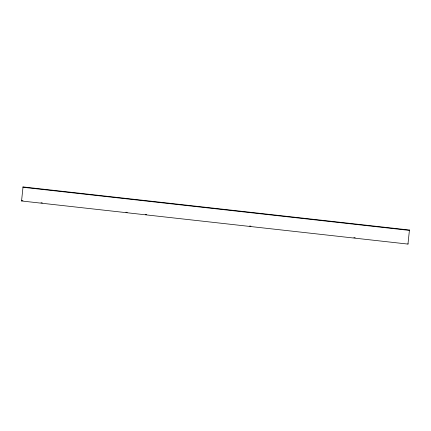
<?xml version="1.0" encoding="UTF-8"?>
<svg xmlns="http://www.w3.org/2000/svg" width="431" height="431" viewBox="0 0 431 431"><rect width="100%" height="100%" fill="white"/><g stroke="black" fill="none" stroke-linecap="round" stroke-linejoin="round"><path stroke-width="0.65" d="M21.55 200.981L23.032 186.914L409.45 230.019L407.968 244.086L21.55 200.981L21.62 200.598L22.956 200.749M23.032 186.914L22.962 187.296L409.38 230.402L409.45 230.019M407.968 244.086L408.038 243.704M41.004 202.759L42.34 202.909M125.911 212.23L127.247 212.381M145.301 214.396L146.637 214.541M249.592 226.027L250.928 226.178M353.883 237.664L355.219 237.81"/></g></svg>
